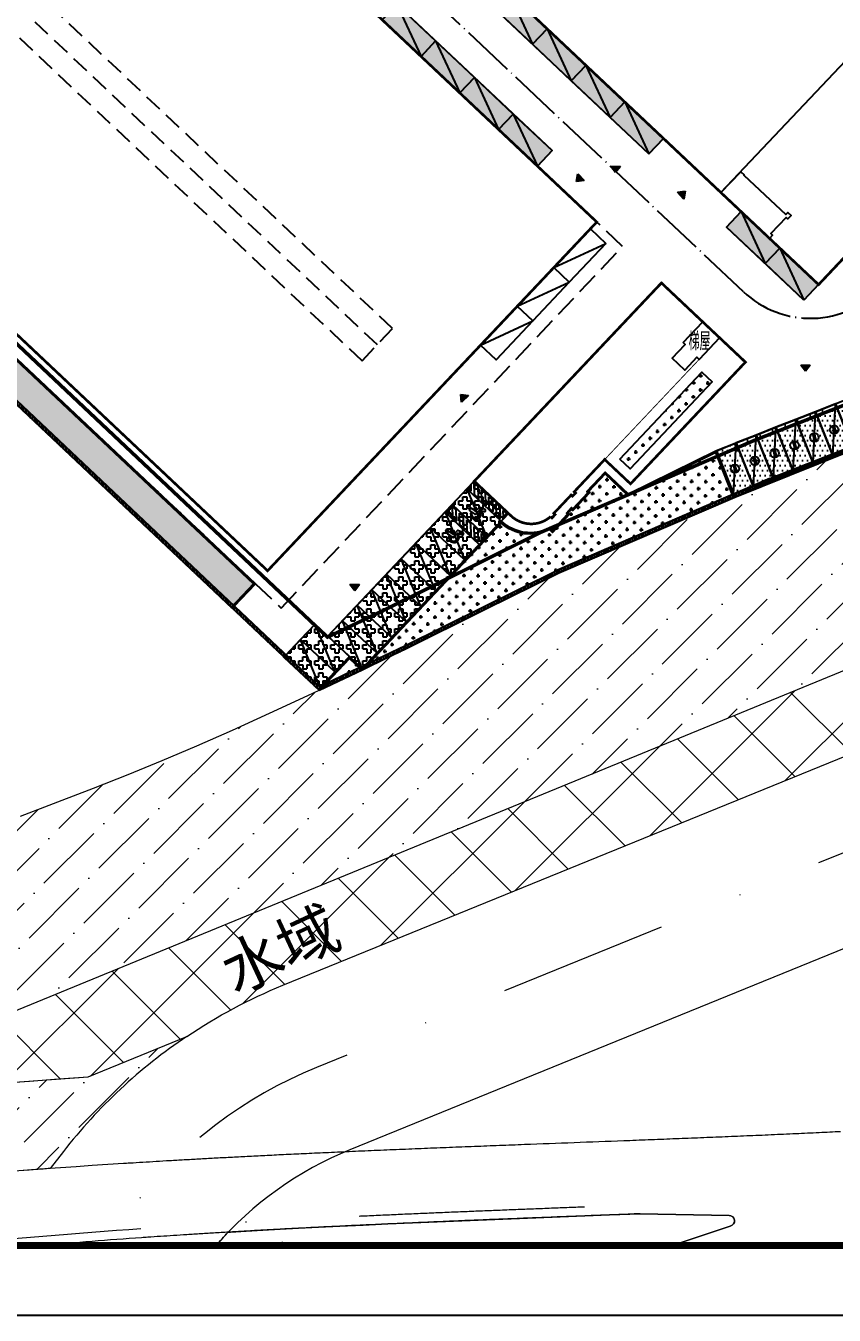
# Model space of a CAD drawing. Header units: millimetres. Extents: x 684742 to 685648, y 2544795 to 2545581.
# Drawn here: x 685313.9 to 685404.8, y 2545150.1 to 2545295.4 of the extents above; entities that cross this region are included whole.
import ezdxf

# ---------------------------------------------------------------- set-up
doc = ezdxf.new("R2010")
doc.units = ezdxf.units.MM
for name, pattern in [('$0$HIDDEN', [0.375, 0.25, -0.125]), ('DASH', [0.35, 0.25, -0.1]), ('DASHDOT', [25.399999999999995, 12.7, -6.349999999999997, 0, -6.349999999999997]), ('DASHED', [0.75, 0.5, -0.25]), ('DOTE', [2.4200000000000004, 2, -0.2, 0.02, -0.2])]:
    doc.linetypes.add(name, pattern=pattern)
for name, color, linetype in [('00用地界线', 1, 'Continuous'), ('1绿地填充', 116, 'Continuous'), ('A-DIM-SYMB', 3, 'Continuous'), ('cdz', 241, 'Continuous'), ('k-绿地填充', 118, 'Continuous'), ('PLAN_道路', 40, 'Continuous'), ('PLAN_附属建筑', 160, 'Continuous'), ('PUB_DIM', 3, 'Continuous'), ('PUB_TITLE', 4, 'Continuous'), ('T1-图例$0$A-Car-Stnd', 155, 'Continuous'), ('T1-图例$0$A-Stnd', 7, 'Continuous'), ('建筑', 4, 'Continuous'), ('建筑物', 4, 'Continuous'), ('车位', 8, 'Continuous'), ('道路中心线', 1, 'DOTE')]:
    doc.layers.add(name, color=color, linetype=linetype)
for name, color, linetype, lineweight in [('JT-道路中线', 7, 'DASHDOT', 5), ('JT-道路名称-BZ', 7, 'Continuous', 5), ('JT-道路红线', 7, 'Continuous', 5), ('YD-G1-TC', 90, 'Continuous', 5)]:
    doc.layers.add(name, color=color, linetype=linetype, lineweight=lineweight)
doc.layers.add('YD-E1-TC', color=141, linetype='Continuous', lineweight=5, true_color=0xb3ecff)
doc.styles.get("Standard").update_dxf_attribs({"font": ''})
doc.styles.add('天正', font='simplex8.shx', dxfattribs={"width": 0.8, "bigfont": 'hztxt.shx'})
doc.styles.get('Standard').set_extended_font_data('SimSun')
pattern_1 = [(90, (0, 0), (-1.799999999999999, 1e-16), [0.45, -1.349999999999999]), (0, (0, 0.45), (0, 1.799999999999999), [0.45, -1.349999999999999]), (90, (0.45, 0.45), (-1.799999999999999, 1e-16), [0.45, -1.349999999999999]), (0, (0.45, 0.9), (0, 1.799999999999999), [0.45, -1.349999999999999]), (270, (0.9, 0.9), (1.799999999999999, -3e-16), [0.45, -1.349999999999999]), (0, (0.9, 0.45), (0, 1.799999999999999), [0.45, -1.349999999999999]), (270, (1.349999999999999, 0.45), (1.799999999999999, -3e-16), [0.45, -1.349999999999999]), (0, (0.9, 0), (0, 1.799999999999999), [0.45, -1.349999999999999]), (270, (0.9, 0), (1.799999999999999, -3e-16), [0.45, -1.349999999999999]), (0, (0.45, -0.45), (0, 1.799999999999999), [0.45, -1.349999999999999]), (270, (0.45, 0), (1.799999999999999, -3e-16), [0.45, -1.349999999999999]), (0, (0, 0), (0, 1.799999999999999), [0.45, -1.349999999999999])]
pattern_2 = [(358.83492, (0, 0), (0.8097252841745103, 0.7774465185261997), [0.396875, -1.190625]), (88.83492, (0.1943616296315499, -0.2024313210436276), (-0.7774465185261997, 0.8097252841745103), [0.396875, -1.190625])]
pattern_3 = [(0, (0, 0), (0.199995, 0.199995), [0.359991, -0.239994, 0.159996, -0.039999]), (0, (0, 0.159996), (0.199995, 0.199995), [0.359991, -0.039999, 0.159996, -0.239994]), (90, (0, 0), (-0.199995, -0.199995), [0.159996, -0.039999, 0.359991, -0.239994]), (90, (0.159996, -0.039999), (0.199995, 0.199995), [-0.239994, 0.359991, -0.039999, 0.159996])]

# ---------------------------------------------------------------- blocks, each defined once
blk = doc.blocks.new('JHRTYJF')
at = {"layer": '车位'}
blk.add_lwpolyline([(696832.7696694155, 2573175.729671441), (696826.7862608384, 2573175.795029064), (696826.8124098642, 2573178.188392429), (696832.7958184413, 2573178.123034807)], close=True, dxfattribs=at)
blk.add_lwpolyline([(696826.8124098642, 2573178.188392429), (696832.7696694155, 2573175.729671441)], dxfattribs=at)
blk = doc.blocks.new('111111')
at = {"layer": 'A-DIM-SYMB'}
h = blk.add_hatch(color=256, dxfattribs=at)
h.dxf.hatch_style = 1
h.paths.add_polyline_path([(691370.3767364135, 2579484.485152308), (691370.9326405585, 2579485.216934941), (691369.8208322685, 2579485.216934941)])
for p, q in [((691369.8208322685, 2579485.216934941), (691370.9326405585, 2579485.216934941)), ((691370.3767364135, 2579484.485152308), (691369.8208322685, 2579485.216934941)), ((691370.9326405585, 2579485.216934941), (691370.3767364135, 2579484.485152308))]:
    blk.add_line(p, q, dxfattribs=at)
blk = doc.blocks.new('图框')
at = {"layer": 'PUB_TITLE', "color": 14}
blk.add_lwpolyline([(-2490.044297367334, -114030.9652820825), (123659.9557027221, -114030.9652820825), (123659.9683176279, -24930.96528208256), (-2490.044297367334, -24930.96528208256)], close=True, dxfattribs=at)
at = {"layer": 'PUB_TITLE', "color": 14, "const_width": 235.9666194733357}
blk.add_lwpolyline([(3409.121189415455, -111671.2990871668), (121298.9680815041, -111671.2990871668), (121298.9680815041, -27290.96528196335), (3409.121189415455, -27290.96528196335)], close=True, dxfattribs=at)
blk = doc.blocks.new('T1-图例$0$A$C6C161DE2')
at = {"layer": 'T1-图例$0$A-Car-Stnd'}
for points in [[(0, 5300), (0, 0), (2400, 0), (2400, 5300)], [(3600, 0), (2400, 0), (2400, 5300), (3600, 5300)], [(3450, 4033.3259978462), (3450, 3472.059990279318), (2549.999999999534, 2572.059990278911), (2549.999999999534, 3133.325997845736)], [(3450, 2910.793982712552), (3450, 2349.527975145698), (2549.999999999534, 1449.527975145262), (2549.999999999534, 2010.793982712115)]]:
    blk.add_lwpolyline(points, close=True, dxfattribs=at)
at = {"layer": 'T1-图例$0$A-Car-Stnd', "color": 1}
blk.add_lwpolyline([(2400, 5300), (0, 0)], dxfattribs=at)
at = {"layer": 'T1-图例$0$A-Car-Stnd'}
for points in [[(2549.999999999534, 4817.124020546209), (2549.999999999534, 5149.999999999941), (2882.87597945286, 5149.999999999941)], [(3444.141987019685, 5149.999999999941), (3450, 5149.999999999941), (3450, 4594.592005412996), (2549.999999999534, 3694.592005412531), (2549.999999999534, 4255.858012979384), (3444.141987019685, 5149.999999999941)], [(2882.87597945286, 5149.999999999941), (2549.999999999534, 4817.124020546209), (2549.999999999534, 5149.999999999941), (2882.87597945286, 5149.999999999941)], [(3450, 5107.143817966338), (3450, 4635.715726949245)], [(2549.999999999534, 2792.859544914652), (2549.999999999534, 3133.325997845736)], [(3450, 4033.3259978462), (3450, 3692.859544915118)], [(3449.999999999535, 1226.995960012049), (2549.999999999534, 326.9959600116126), (2549.999999999534, 888.2619675783789), (3450, 1788.261967579368), (3450, 1226.995960012049)], [(3450, 665.7299524452537), (3450, 150), (2934.270047554747, 150), (3449.999999999535, 665.7299524452537)]]:
    blk.add_lwpolyline(points, dxfattribs=at)
at = {"layer": 'T1-图例$0$A-Car-Stnd', "color": 1}
for points in [[(571.5432948307133, 2693.288586937124), (609.3295583669096, 2826.905840871157), (679.0888028480113, 2931.475860410836), (751.754692115821, 3001.189210817189), (853.4869315053802, 3056.378942002979), (827.2509818894322, 3172.935119858216), (684.825848138891, 3111.935941792996), (562.7471650606021, 2987.032860201085), (487.1746449698694, 2873.748668320012), (443.5751128054689, 2690.751130078658), (443.5751128054689, 2533.89609672266), (496.0374893571716, 2375.979342128791), (568.7033716430886, 2259.790428831475), (699.501968137687, 2134.887347239477), (868.0868211851921, 2053.55510712153), (1123.870731579605, 2041.936213363632), (1356.401560483267, 2129.077900360106), (1456.31833983399, 2242.629191898741), (1531.890859924955, 2329.770874848095), (1581.303660717327, 2443.055066729634), (1598.743473582901, 2553.434533148102), (1610.370017820736, 2620.243158091558), (1479.571421327768, 2617.338436675491), (1470.851514894981, 2518.57785996818), (1441.785164773231, 2440.150341266534), (1389.465726176044, 2350.103936901083), (1319.70647471305, 2271.676418199437), (1200.534429438179, 2204.867793255981), (1072.642470750026, 2170.011120076029), (932.1042660155798, 2181.670074128284), (795.4924078765325, 2239.764530777), (714.106612175703, 2292.049540546956), (641.4407298897859, 2379.191227543604), (588.9831076962873, 2472.529654100305), (568.6366640059277, 2580.004399102851)], [(970.9626689394935, 2667.593479339936), (1029.095376164652, 2644.355695870705), (1636.582167716464, 2644.355695870705), (1911.753442572895, 2124.410307448794), (1952.808464105707, 2085.854287225491), (2010.941171330866, 2080.044844393881), (2083.607053616783, 2114.901517573249), (2112.673410721822, 2164.281805927167), (2109.766772915376, 2225.280983991688), (1888.862488252576, 2812.034997357492), (1853.982862520963, 2861.415285711439), (1819.103236789582, 2881.748347764398), (1241.641888550017, 2878.843622301007), (1218.107664559967, 3059.95809602199), (1534.930919985985, 3065.767542900489), (1569.810545717366, 3109.338384376141), (1555.277370656608, 3155.813951313263), (1543.650826418772, 3176.147009319597), (1531.952827165834, 3197.454986536876), (1186.063214636408, 3197.454986536876), (1136.650413844269, 3429.832813131157), (1101.770795094548, 3482.117822900851), (1040.731450064573, 3519.879221543641), (979.6921050343663, 3522.783942959737), (892.4930476860609, 3496.641438075079), (845.9868777168448, 3450.165871137521), (834.3603404609021, 3415.309197957366), (834.3603404609021, 3354.310019892873), (944.8029496408999, 2711.164320814394)]]:
    blk.add_lwpolyline(points, close=True, dxfattribs=at)
blk.add_circle((1037.824812259525, 3708.686202616897), 157.5268662795971, dxfattribs=at)
blk = doc.blocks.new('43TGTRHFD')
at = {"layer": '车位'}
blk.add_lwpolyline([(685418.3541003148, 2545245.024849435), (685420.7541003148, 2545245.024849435), (685420.7541003148, 2545239.724849435), (685418.3541003148, 2545239.724849435)], close=True, dxfattribs=at)
blk.add_lwpolyline([(685418.3541003148, 2545239.724849435), (685420.7541003148, 2545245.024849435)], dxfattribs=at)
blk = doc.blocks.new('A$C5D0344E3')
at = {"layer": 'cdz'}
blk.add_lwpolyline([(0.103971028351225, 0.7179534337483346), (-0.1888859177706763, -0.1450643292628229), (0.1605247310362756, 0.0883605056442321), (-0.015260697924532, -0.6983710401691497), (0.3036098328884691, 0.2931523937731981), (-0.0152079709805548, 0.1212931093759835)], close=True, dxfattribs=at)
blk.add_circle((0, 0), 0.800139897205207, dxfattribs=at)

msp = doc.modelspace()

# ---------------------------------------------------------------- hatches: boundary and pattern name
h = msp.add_hatch()
h.set_pattern_fill('普通砖', color=256, scale=0.1, angle=45, style=0)
h.set_pattern_definition([(90, (-0.1269067913995533, 0.1268113925357852), (-0.2500001000000001, 0), [])])
h.paths.add_polyline_path([(685373.6949587961, 2545234.072936358), (685397.5995945629, 2545244.372779421), (685465.7972362621, 2545271.185301725), (685442.4454328202, 2545293.209519455), (685442.608395862, 2545293.54942408), (685466.4557831414, 2545271.057797211), (685397.7422358751, 2545244.041712712), (685373.8397831413, 2545233.743797211), (685356.6647831413, 2545225.205797211), (685354.3927831413, 2545224.112797211), (685349.9747831413, 2545222.001797211), (685346.8580269015, 2545220.5278777), (685266.8127831413, 2545296.148797211), (685263.2447831412, 2545299.328797211), (685345.1397831412, 2545385.476797211), (685352.5035416083, 2545378.711855925), (685352.2569191857, 2545378.449568854), (685345.1483208832, 2545384.962937867), (685263.7630794973, 2545299.350281929), (685267.0548498086, 2545296.416473187), (685346.988193391, 2545220.844731465), (685349.816776948, 2545222.334063461), (685354.2371338718, 2545224.436892234), (685356.505787734, 2545225.528249239), (685373.6949587961, 2545234.072936358), (685397.5995945629, 2545244.372779421)])
h = msp.add_hatch()
h.set_pattern_fill('人字形人行道砖', color=256, scale=0.15, style=0)
h.set_pattern_definition(pattern_3)
edge = h.paths.add_edge_path()
edge.add_line((685352.2714794443, 2545378.68355731), (685351.9573977457, 2545378.351100307))
edge.add_arc((685350.616729233, 2545379.625897521), 1.849999999797354, 226.6757107758569, 316.44270660809366, ccw=False)
edge.add_line((685349.3473946278, 2545378.280055904), (685347.0505893658, 2545380.446294756))
edge.add_line((685347.0505893658, 2545380.446294756), (685313.96987663, 2545345.647796807))
edge.add_line((685313.96987663, 2545345.647796807), (685312.6498570374, 2545346.902651804))
edge.add_line((685312.6498570374, 2545346.902651804), (685268.1929548933, 2545299.765719679))
edge.add_line((685268.1929548933, 2545299.765719679), (685339.4861859946, 2545232.525292447))
edge.add_line((685339.4861859946, 2545232.525292447), (685336.9759833209, 2545229.863791522))
edge.add_line((685336.9759833209, 2545229.863791522), (685337.0851056142, 2545229.7608725))
edge.add_line((685337.0851056142, 2545229.7608725), (685339.69822731, 2545232.531495719))
edge.add_line((685339.69822731, 2545232.531495719), (685268.4049956716, 2545299.771923457))
edge.add_line((685268.4049956716, 2545299.771923457), (685312.6556541102, 2545346.690178726))
edge.add_line((685312.6556541102, 2545346.690178726), (685313.975243373, 2545345.435732816))
edge.add_line((685313.975243373, 2545345.435732816), (685347.0563629343, 2545380.234658715))
edge.add_line((685347.0563629343, 2545380.234658715), (685349.2444756055, 2545378.17093361))
edge.add_arc((685350.616729233, 2545379.625897521), 1.999999999873765, 226.675710782262, 316.4497892934749)
edge.add_line((685352.0662709496, 2545378.247917546), (685352.3805159399, 2545378.580547395))
edge.add_line((685352.3805159399, 2545378.580547395), (685352.2714794443, 2545378.68355731))
h = msp.add_hatch()
h.set_pattern_fill('人字形人行道砖', color=256, scale=0.15, style=0)
h.set_pattern_definition(pattern_3)
edge = h.paths.add_edge_path()
edge.add_line((685351.7206660878, 2545222.979482014), (685367.364357438, 2545239.566070597))
edge.add_arc((685370.6335017836, 2545243.04125787), 4.771187622724923, 226.7498723477139, 297.4049441602599)
edge.add_line((685372.8295668192, 2545238.80551358), (685373.1206549671, 2545238.527782333))
edge.add_line((685373.1206549671, 2545238.527782333), (685374.8399418591, 2545240.350696357))
edge.add_line((685374.8399418591, 2545240.350696357), (685374.694445468, 2545240.48792172))
edge.add_line((685374.694445468, 2545240.48792172), (685375.2776532584, 2545241.106281383))
edge.add_line((685375.2776532584, 2545241.106281383), (685375.4231496505, 2545240.96905602))
edge.add_line((685375.4231496505, 2545240.96905602), (685377.1384666841, 2545242.787760906))
edge.add_line((685377.1384666841, 2545242.787760906), (685376.9929702927, 2545242.924986269))
edge.add_line((685376.9929702927, 2545242.924986269), (685379.0513507338, 2545245.107432136))
edge.add_line((685379.0513507338, 2545245.107432136), (685381.692490598, 2545242.61643306))
edge.add_line((685381.692490598, 2545242.61643306), (685391.5886008829, 2545247.510403791))
edge.add_line((685391.5886008829, 2545247.510403791), (685393.5277416062, 2545242.577885847))
edge.add_line((685393.5277416062, 2545242.577885847), (685393.5801058703, 2545242.444688857))
edge.add_line((685393.5801058703, 2545242.444688857), (685393.4422752572, 2545242.385307902))
edge.add_line((685393.4422752572, 2545242.385307902), (685393.3881420417, 2545242.523004505))
edge.add_line((685393.3881420417, 2545242.523004505), (685391.5087392547, 2545247.303569352))
edge.add_line((685391.5087392547, 2545247.303569352), (685381.6654676279, 2545242.435729174))
edge.add_line((685381.6654676279, 2545242.435729174), (685379.057554005, 2545244.89539082))
edge.add_line((685379.057554005, 2545244.89539082), (685377.2050116081, 2545242.931189541))
edge.add_line((685377.2050116081, 2545242.931189541), (685377.3505079997, 2545242.793964177))
edge.add_line((685377.3505079997, 2545242.793964177), (685375.429352922, 2545240.757014704))
edge.add_line((685375.429352922, 2545240.757014704), (685375.2838565302, 2545240.894240067))
edge.add_line((685375.2838565302, 2545240.894240067), (685374.9064867836, 2545240.494124992))
edge.add_line((685374.9064867836, 2545240.494124992), (685375.0519831746, 2545240.356899629))
edge.add_line((685375.0519831746, 2545240.356899629), (685373.1262627597, 2545238.315109648))
edge.add_line((685373.1262627597, 2545238.315109648), (685372.8026182976, 2545238.623903326))
edge.add_arc((685370.6335017836, 2545243.04125787), 4.92118762258248, 228.4943181873479, 296.1530807460136, ccw=False)
edge.add_line((685367.3722587172, 2545239.355829635), (685351.8297883811, 2545222.876562992))
edge.add_line((685351.8297883811, 2545222.876562992), (685351.7206660878, 2545222.979482014))
h = msp.add_hatch()
h.set_pattern_fill('人字形人行道砖', color=256, scale=0.15, style=0)
h.set_pattern_definition(pattern_3)
h.paths.add_polyline_path([(685346.9880811056, 2545220.844934431), (685350.2844244126, 2545224.334077707), (685351.7206660872, 2545222.979482014), (685351.6177470658, 2545222.870359721), (685350.29053598, 2545224.122122883), (685347.0971168331, 2545220.741923702)])
at = {"layer": '1绿地填充', "linetype": 'Continuous'}
h = msp.add_hatch(dxfattribs=at)
h.set_pattern_fill('CROSS', color=256, scale=0.5, angle=-1.165079999999999)
h.set_pattern_definition(pattern_2)
edge = h.paths.add_edge_path()
edge.add_line((685339.69822731, 2545232.531495719), (685268.4049956714, 2545299.771923457))
edge.add_line((685268.4049956714, 2545299.771923457), (685312.6556541102, 2545346.690178726))
edge.add_line((685312.6556541102, 2545346.690178726), (685313.975243373, 2545345.435732816))
edge.add_line((685313.975243373, 2545345.435732816), (685347.0563629343, 2545380.234658715))
edge.add_line((685347.0563629343, 2545380.234658715), (685349.2444756055, 2545378.17093361))
edge.add_arc((685350.616729233, 2545379.625897521), 1.999999999873765, 226.675710782262, 316.4497892934749)
edge.add_line((685352.0662709496, 2545378.247917546), (685352.4058032599, 2545378.607314146))
edge.add_line((685352.4058032599, 2545378.607314146), (685346.2281562875, 2545384.443515019))
edge.add_line((685346.2281562875, 2545384.443515019), (685345.141, 2545385.477))
edge.add_line((685345.141, 2545385.477), (685263.2459999999, 2545299.329))
edge.add_line((685263.2459999999, 2545299.329), (685266.814, 2545296.149))
edge.add_line((685266.814, 2545296.149), (685337.0851056142, 2545229.7608725))
edge.add_line((685337.0851056142, 2545229.7608725), (685337.3021618448, 2545229.99101143))
edge.add_line((685337.3021618448, 2545229.99101143), (685339.69822731, 2545232.531495719))
h = msp.add_hatch(dxfattribs=at)
h.set_pattern_fill('十字花纹', color=256, scale=0.3)
h.set_pattern_definition(pattern_1)
h.paths.add_polyline_path([(685401.440234375, 2545264.4734034), (685392.7105206448, 2545272.706859392), (685394.3571742431, 2545274.452863953), (685403.0869355527, 2545266.219352036)])
h.paths.add_polyline_path([(685383.9806976512, 2545280.940407392), (685385.6273988291, 2545282.686356028), (685324.5188824023, 2545340.321049758), (685322.8722308234, 2545338.575043293)])
h.paths.add_polyline_path([(685371.43441009, 2545279.577272968), (685373.0811156284, 2545281.323217496), (685320.7023724027, 2545330.724399144), (685319.0556657098, 2545328.978444659)])
h = msp.add_hatch(dxfattribs=at)
h.set_pattern_fill('CROSS', color=256, scale=0.5, angle=-1.165079999999999)
h.set_pattern_definition(pattern_2)
h.paths.add_polyline_path([(685380.7063261152, 2545246.570667075), (685389.9346341188, 2545256.355195852), (685391.0986052472, 2545255.257392951), (685381.8702972436, 2545245.472864174)])
h = msp.add_hatch(dxfattribs=at)
h.set_pattern_fill('松散材料', color=256, scale=0.3)
h.set_pattern_definition([(0, (-0.7445310130715371, -0.2927004839293659), (0.28125, 0.5625), [0, -0.5625])])
h.paths.add_polyline_path([(685407.223752102, 2545253.657114001), (685391.5886008829, 2545247.510403792), (685393.6367271406, 2545242.300663514), (685409.2283503712, 2545248.558322968)])
h = msp.add_hatch(dxfattribs=at)
h.set_pattern_fill('CROSS', color=256, scale=0.5, angle=-1.165079999999999)
h.set_pattern_definition(pattern_2)
edge = h.paths.add_edge_path()
edge.add_arc((685370.6335017836, 2545243.041257872), 4.771187624261258, 226.7498723689081, 297.4049441474822)
edge.add_line((685372.829566819, 2545238.80551358), (685373.1206549671, 2545238.527782333))
edge.add_line((685373.1206549671, 2545238.527782333), (685374.8399418591, 2545240.350696357))
edge.add_line((685374.8399418591, 2545240.350696357), (685374.694445468, 2545240.48792172))
edge.add_line((685374.694445468, 2545240.48792172), (685375.2776532599, 2545241.106281382))
edge.add_line((685375.2776532599, 2545241.106281382), (685375.4231496505, 2545240.96905602))
edge.add_line((685375.4231496505, 2545240.96905602), (685377.1384666845, 2545242.787760907))
edge.add_line((685377.1384666845, 2545242.787760907), (685376.9929702926, 2545242.924986269))
edge.add_line((685376.9929702926, 2545242.924986269), (685379.0513507336, 2545245.107432136))
edge.add_line((685379.0513507336, 2545245.107432136), (685381.6924905981, 2545242.61643306))
edge.add_line((685381.6924905981, 2545242.61643306), (685391.5886008802, 2545247.510403794))
edge.add_line((685391.5886008802, 2545247.510403794), (685393.6460050213, 2545242.277063729))
edge.add_line((685393.6460050213, 2545242.277063729), (685373.8420283367, 2545233.743030126))
edge.add_line((685373.8420283367, 2545233.743030126), (685356.666, 2545225.206))
edge.add_line((685356.666, 2545225.206), (685351.7766240297, 2545222.862370604))
edge.add_line((685351.7766240297, 2545222.862370604), (685351.7206660878, 2545222.979482014))
edge.add_line((685351.7206660878, 2545222.979482014), (685367.3643574385, 2545239.566070597))
h = msp.add_hatch(dxfattribs=at)
h.set_pattern_fill('十字花纹', color=256, scale=0.3)
h.set_pattern_definition(pattern_1)
h.paths.add_polyline_path([(685368.1877096144, 2545240.439048944), (685351.7206660878, 2545222.979482014), (685350.2844244126, 2545224.334077707), (685346.9880811056, 2545220.844934431), (685343.1354854058, 2545224.484646833), (685346.4318287127, 2545227.97379011), (685347.8669301729, 2545226.617988205), (685364.3320552506, 2545244.075521056)])
h = msp.add_hatch(dxfattribs=at)
h.set_pattern_fill('CROSS', color=256, scale=0.5, angle=-1.165079999999999)
h.set_pattern_definition(pattern_2)
h.paths.add_polyline_path([(685343.1354854049, 2545224.484646833), (685342.9159263895, 2545224.252246021), (685346.8580000001, 2545220.528), (685351.7771254776, 2545222.861694115), (685351.720666088, 2545222.979482013), (685350.2844244126, 2545224.334077707), (685346.9880811056, 2545220.844934431)])
at = {"layer": 'YD-E1-TC'}
h = msp.add_hatch(dxfattribs=at)
h.set_pattern_fill('ANSI37', color=256, scale=2)
h.set_pattern_definition([(45, (0, 0), (-4.490128060534576, 4.490128060534576), []), (135, (0, 0), (-4.490128060534576, -4.490128060534575), [])])
edge = h.paths.add_edge_path()
edge.add_line((685477.2303777197, 2545242.095246899), (685479.3843615921, 2545253.608823997))
edge.add_line((685479.3843615921, 2545253.608823997), (685444.4353166582, 2545238.558977687))
edge.add_line((685444.4353166582, 2545238.558977687), (685287.9397671057, 2545174.24109006))
edge.add_ellipse((685388.3344133958, 2544161.954569986), major_axis=(-1017.252713797064, 0), ratio=1, start_angle=273.80195916065935, end_angle=275.6638516892671, ccw=False)
edge.add_line((685320.8824011327, 2545176.968515589), (685331.969864867, 2545181.525336844))
edge.add_ellipse((685365.4393295083, 2545131.72779734), major_axis=(-60.00000003344412, 0), ratio=1, start_angle=292.178989717392, end_angle=303.9054743543675, ccw=False)
edge.add_line((685342.7892547377, 2545187.288341946), (685477.2303777197, 2545242.095246899))
at = {"layer": 'YD-G1-TC'}
h = msp.add_hatch(dxfattribs=at)
h.set_pattern_fill('ANSI36', color=251, scale=2)
h.set_pattern_definition([(45, (0, 0), (1.683798022700467, 6.173926083235043), [7.9375, -1.587499999999999, 0, -1.587499999999999])])
h.paths.add_polyline_path([(685247.2536426418, 2545183.537088749), (685247.253642642, 2545159.309405814), (685247.4913470681, 2545159.341976086), (685248.082721814, 2545159.42279972), (685248.6628151902, 2545159.501874813), (685249.2429372495, 2545159.580739198), (685249.8230879159, 2545159.659392864), (685250.4032671127, 2545159.737835802), (685250.8989516969, 2545159.804679229), (685251.3946584247, 2545159.871358243), (685251.8903872411, 2545159.937872837), (685252.3861380921, 2545160.004223002), (685252.9131992582, 2545160.074577149), (685253.4402866947, 2545160.144734207), (685253.9674003285, 2545160.214694165), (685254.4945400856, 2545160.284457013), (685254.9654413431, 2545160.346603222), (685256.1082183737, 2545160.497009518), (685257.8362518139, 2545160.722054625), (685259.3303880843, 2545160.914609621), (685260.5843776981, 2545161.074849033), (685261.7929039682, 2545161.228014497), (685262.9970437023, 2545161.379343628), (685264.236299969, 2545161.533721396), (685265.1514743032, 2545161.646623329), (685265.6795357176, 2545161.711501444), (685266.8232090919, 2545161.851435962), (685268.1554975972, 2545162.012202276), (685271.550931522, 2545162.414287653), (685274.8862605965, 2545162.797986753), (685278.2228501057, 2545163.17056658), (685281.5606628652, 2545163.532022982), (685284.8996621048, 2545163.882351973), (685288.2398101212, 2545164.221549608), (685291.5810704008, 2545164.549612161), (685294.923405513, 2545164.866535986), (685298.2667784797, 2545165.172317534), (685301.6111522252, 2545165.466953456), (685304.9564892136, 2545165.750440392), (685308.3027528175, 2545166.022775307), (685311.6499052257, 2545166.283955097), (685314.9963735257, 2545166.533862137), (685315.0212456431, 2545166.535677626), (685315.0461178055, 2545166.537492499), (685315.0709900126, 2545166.539306756), (685315.0958622647, 2545166.541120398), (685315.1207345618, 2545166.542933423), (685315.1456069037, 2545166.544745833), (685315.1704792907, 2545166.546557627), (685315.1953517222, 2545166.548368805), (685315.2202241987, 2545166.550179367), (685315.24509672, 2545166.551989314), (685315.269969286, 2545166.553798645), (685315.2948418969, 2545166.55560736), (685315.3197145527, 2545166.557415459), (685315.344587253, 2545166.559222942), (685315.3694599981, 2545166.561029809), (685315.3943327881, 2545166.562836061), (685315.4192056226, 2545166.564641696), (685315.4440785019, 2545166.566446717), (685315.4689514257, 2545166.568251121), (685315.4938243945, 2545166.570054909), (685315.5186974078, 2545166.571858082), (685315.5435704658, 2545166.573660639), (685315.5684435683, 2545166.575462579), (685315.5933167156, 2545166.577263904), (685315.6181899073, 2545166.579064614), (685315.6430631436, 2545166.580864707), (685315.6679364245, 2545166.582664185), (685315.6928097501, 2545166.584463046), (685315.7176831199, 2545166.586261293), (685315.7425565344, 2545166.588058922), (685315.7674299933, 2545166.589855937), (685315.7923034969, 2545166.591652336), (685315.8171770449, 2545166.593448118), (685315.8420506371, 2545166.595243284), (685315.8669242741, 2545166.597037836), (685315.8917979553, 2545166.59883177), (685315.9166716809, 2545166.60062509), (685315.941545451, 2545166.602417793), (685315.9664192654, 2545166.604209881), (685315.9912931243, 2545166.606001353), (685316.0161670273, 2545166.607792208), (685316.0410409748, 2545166.609582448), (685316.0659149665, 2545166.611372073), (685316.0907890026, 2545166.613161081), (685316.1156630832, 2545166.614949473), (685316.1405372076, 2545166.61673725), (685316.1654113765, 2545166.61852441), (685316.1902855895, 2545166.620310955), (685316.215159847, 2545166.622096885), (685316.2400341486, 2545166.623882198), (685316.2649084943, 2545166.625666895), (685316.2897828844, 2545166.627450977), (685316.3146573185, 2545166.629234442), (685316.3395317968, 2545166.631017292), (685316.3644063191, 2545166.632799526), (685316.3892808855, 2545166.634581144), (685316.4141554962, 2545166.636362146), (685316.4390301509, 2545166.638142532), (685316.4639048498, 2545166.639922303), (685316.4887795926, 2545166.641701457), (685316.5136543793, 2545166.643479996), (685316.5385292101, 2545166.645257919), (685316.5634040853, 2545166.647035226), (685316.5882790041, 2545166.648811917), (685318.0799278113, 2545168.566460109), (685318.2635213366, 2545168.801280142), (685318.4482791481, 2545169.035185211), (685318.6341966861, 2545169.268169544), (685318.8212693621, 2545169.500227391), (685319.0094925592, 2545169.731353024), (685319.1988616321, 2545169.961540739), (685319.3893719076, 2545170.190784857), (685319.5810186836, 2545170.419079718), (685319.7737972301, 2545170.646419688), (685319.9677027898, 2545170.872799158), (685320.1627305769, 2545171.098212539), (685320.3588757785, 2545171.322654269), (685320.5561335532, 2545171.546118809), (685320.7544990333, 2545171.768600643), (685320.953967323, 2545171.990094281), (685321.1545334994, 2545172.210594257), (685321.3561926126, 2545172.430095127), (685321.5589396858, 2545172.648591477), (685321.7627697152, 2545172.866077912), (685321.9676776702, 2545173.082549065), (685322.1736584939, 2545173.297999594), (685322.380707103, 2545173.512424182), (685322.5888183868, 2545173.725817536), (685322.7979872101, 2545173.938174391), (685323.00820841, 2545174.149489505), (685323.2194767985, 2545174.359757663), (685323.4317871617, 2545174.568973675), (685323.64513426, 2545174.77713238), (685323.8595128272, 2545174.984228637), (685324.0749175736, 2545175.190257338), (685324.2913431822, 2545175.395213397), (685324.5087843122, 2545175.599091756), (685324.7272355969, 2545175.801887384), (685324.9466916452, 2545176.003595274), (685325.167147041, 2545176.20421045), (685325.3885963431, 2545176.40372796), (685325.6110340867, 2545176.60214288), (685325.8344547818, 2545176.799450314), (685326.0588529147, 2545176.995645391), (685326.2842229471, 2545177.190723269), (685326.510559317, 2545177.384679135), (685326.7378564384, 2545177.577508201), (685326.9661087018, 2545177.76920571), (685327.1953104737, 2545177.959766928), (685327.4254560979, 2545178.149187154), (685327.6565398942, 2545178.337461712), (685327.8885561596, 2545178.524585956), (685328.1214991681, 2545178.710555269), (685328.3553631702, 2545178.895365059), (685328.5901423951, 2545179.079010767), (685328.8258310477, 2545179.261487859), (685329.0624233115, 2545179.442791833), (685329.2999133477, 2545179.622918214), (685329.538295295, 2545179.801862555), (685329.7775632701, 2545179.979620443), (685330.017711368, 2545180.156187488), (685330.2587336618, 2545180.331559333), (685330.5006242034, 2545180.505731651), (685330.7433770224, 2545180.678700142), (685330.9869861288, 2545180.850460538), (685331.2314455094, 2545181.0210086), (685331.4767491315, 2545181.190340119), (685331.7228909407, 2545181.358450916), (685331.9698648626, 2545181.525336841), (685320.8824011337, 2545176.968515589), (685317.5843581805, 2545176.743963612), (685314.2870620287, 2545176.508695443), (685310.9905479882, 2545176.2627136), (685307.6948506958, 2545176.006020678), (685304.4000050758, 2545175.738619383), (685301.1060456684, 2545175.460512543), (685297.813007576, 2545175.171703079), (685294.5209249218, 2545174.872194027), (685291.2298333265, 2545174.561988602), (685287.9397671036, 2545174.241090059), (685444.435316664, 2545238.558977678), (685479.3843615919, 2545253.608823995), (685480.2168643033, 2545258.058757106), (685466.4569730985, 2545271.058122301), (685397.7456010191, 2545244.042841058), (685373.840796054, 2545233.743811558), (685356.6657443001, 2545225.205150787), (685354.3940245002, 2545224.112471121), (685349.9760309826, 2545222.000840272), (685345.587513224, 2545219.927156058), (685341.2818550378, 2545217.927454463), (685337.112390902, 2545216.037719527), (685333.1099565775, 2545214.281138324), (685329.2193609729, 2545212.631644308), (685325.3646735959, 2545211.051243971), (685321.4702607756, 2545209.502105604), (685317.4606751545, 2545207.946489139), (685313.2607256516, 2545206.3467525), (685308.7954728012, 2545204.665334606), (685277.0181951314, 2545192.757298958), (685272.0702477501, 2545190.90484809), (685267.6288376092, 2545189.243969846), (685263.8472650095, 2545187.832615591), (685260.8825568428, 2545186.732653712)])

# ---------------------------------------------------------------- linework, layer by layer
at = {"color": 1, "linetype": 'DOTE', "ltscale": 3, "const_width": 0.15}
msp.add_lwpolyline([(685466.457, 2545271.058), (685345.141, 2545385.477), (685263.2459999999, 2545299.329), (685266.814, 2545296.149), (685346.8580000001, 2545220.528), (685349.976, 2545222.002), (685354.3940000001, 2545224.113), (685356.666, 2545225.206), (685373.841, 2545233.744), (685397.746, 2545244.044)], close=True, dxfattribs=at)
for points in [[(685352.2599665147, 2545378.446768819), (685345.1574687749, 2545384.972893681), (685263.7630794973, 2545299.350281929), (685267.0574541003, 2545296.414152098), (685346.9260268352, 2545220.95888576), (685354.2386677756, 2545224.437630156), (685356.5078605325, 2545225.529279664), (685373.689561177, 2545234.070610675), (685397.6089041111, 2545244.376790646), (685465.7972362621, 2545271.185301725), (685442.3626346017, 2545293.287610468)], [(685267.0548498086, 2545296.416473187), (685346.988193391, 2545220.844731465), (685349.816776948, 2545222.334063461), (685354.2371338718, 2545224.436892234), (685356.505787734, 2545225.528249239), (685373.6949587961, 2545234.072936358), (685397.5995945629, 2545244.372779421), (685373.6949587961, 2545234.072936358), (685397.5995945629, 2545244.372779421), (685465.7972362621, 2545271.185301725), (685442.4454328202, 2545293.209519455), (685442.608395862, 2545293.54942408), (685466.4557831414, 2545271.057797211), (685397.7422358751, 2545244.041712712), (685373.8397831413, 2545233.743797211), (685356.6647831413, 2545225.205797211), (685354.3927831413, 2545224.112797211), (685349.9747831413, 2545222.001797211), (685346.8580269015, 2545220.5278777), (685266.8127831413, 2545296.148797211)]]:
    msp.add_lwpolyline(points)
for points in [[(685352.2714794443, 2545378.68355731), (685351.9573977457, 2545378.351100307, -0.4130229574363347), (685349.3473946278, 2545378.280055904), (685347.0505893658, 2545380.446294756), (685313.96987663, 2545345.647796807), (685312.6498570374, 2545346.902651804), (685268.1929548933, 2545299.765719679), (685339.4861859946, 2545232.525292447), (685336.9759833209, 2545229.863791522), (685337.0851056142, 2545229.7608725), (685339.69822731, 2545232.531495719), (685268.4049956716, 2545299.771923457), (685312.6556541102, 2545346.690178726), (685313.975243373, 2545345.435732816), (685347.0563629343, 2545380.234658715), (685349.2444756055, 2545378.17093361, 0.4130591337870552), (685352.0662709496, 2545378.247917546), (685352.3805159399, 2545378.580547395)], [(685351.7206660878, 2545222.979482014), (685367.364357438, 2545239.566070597, 0.3184440741330008), (685372.8295668192, 2545238.80551358), (685373.1206549671, 2545238.527782333), (685374.8399418591, 2545240.350696357), (685374.694445468, 2545240.48792172), (685375.2776532584, 2545241.106281383), (685375.4231496505, 2545240.96905602), (685377.1384666841, 2545242.787760906), (685376.9929702927, 2545242.924986269), (685379.0513507338, 2545245.107432136), (685381.692490598, 2545242.61643306), (685391.5886008829, 2545247.510403791), (685393.5277416062, 2545242.577885847), (685393.5801058703, 2545242.444688857), (685393.4422752572, 2545242.385307902), (685393.3881420417, 2545242.523004505), (685391.5087392547, 2545247.303569352), (685381.6654676279, 2545242.435729174), (685379.057554005, 2545244.89539082), (685377.2050116081, 2545242.931189541), (685377.3505079997, 2545242.793964177), (685375.429352922, 2545240.757014704), (685375.2838565302, 2545240.894240067), (685374.9064867836, 2545240.494124992), (685375.0519831746, 2545240.356899629), (685373.1262627597, 2545238.315109648), (685372.8026182976, 2545238.623903326, -0.3041033197485549), (685367.3722587172, 2545239.355829635), (685351.8297883811, 2545222.876562992)]]:
    msp.add_lwpolyline(points, format="xyb", close=True)
at = {"color": 2, "linetype": '$0$HIDDEN', "ltscale": 8}
msp.add_lwpolyline([(685299.1115147439, 2545314.111019882), (685295.680880676, 2545310.473610105), (685351.6969912509, 2545257.641845455), (685355.1276253188, 2545261.279255232)], close=True, dxfattribs=at)
msp.add_lwpolyline([(685297.39619771, 2545312.292314994), (685353.4123082848, 2545259.460550344)], dxfattribs=at)
for points in [[(685370.8860283575, 2545293.290684468), (685366.5211366244, 2545297.407445349), (685368.1678453367, 2545299.153397929), (685372.5327370698, 2545295.036637048)], [(685358.3397261759, 2545291.927563838), (685353.9748344428, 2545296.044324719), (685355.621543155, 2545297.7902773), (685359.9864348883, 2545293.673516419)], [(685375.2509054682, 2545289.173937376), (685370.8860137351, 2545293.290698258), (685372.5327224474, 2545295.036650839), (685376.8976141805, 2545290.919889958)], [(685362.7046222675, 2545287.810798845), (685358.3397305346, 2545291.927559727), (685359.9864392468, 2545293.673512308), (685364.3513309798, 2545289.556751427)], [(685379.6158015596, 2545285.057172384), (685375.2509098267, 2545289.173933266), (685376.8976185389, 2545290.919885847), (685381.2625102719, 2545286.803124966)], [(685367.0695183591, 2545283.694033853), (685362.7046266261, 2545287.810794734), (685364.3513353384, 2545289.556747315), (685368.7162270715, 2545285.439986434)], [(685383.9806976512, 2545280.940407392), (685379.6158059181, 2545285.057168273), (685381.2625146304, 2545286.803120854), (685385.6274063635, 2545282.686359973)], [(685371.4344144508, 2545279.577268861), (685367.0695227177, 2545283.694029742), (685368.7162314301, 2545285.439982323), (685373.0811231631, 2545281.323221442)], [(685397.0753572638, 2545268.590150492), (685392.7104655307, 2545272.706911373), (685394.3571742431, 2545274.452863953), (685398.7220659762, 2545270.336103072)], [(685379.1460893145, 2545270.859115727), (685375.0293284324, 2545266.494223994), (685373.2833758518, 2545268.140932706), (685377.4001367333, 2545272.50582444)], [(685401.440234375, 2545264.4734034), (685397.0753426421, 2545268.590164282), (685398.7220513544, 2545270.336116863), (685403.0869430875, 2545266.219355982)], [(685375.0293284324, 2545266.494223994), (685370.9125675504, 2545262.129332261), (685369.1666149697, 2545263.776040973), (685373.2833758511, 2545268.140932707)], [(685370.9125675504, 2545262.129332261), (685366.7958066683, 2545257.764440528), (685365.0498540876, 2545259.41114924), (685369.166614969, 2545263.776040974)], [(685404.990159071, 2545252.779012542), (685402.7565660399, 2545251.900911083), (685404.6957067604, 2545246.96839314), (685406.9292997916, 2545247.846494599), (685404.990159071, 2545252.779012542)], [(685400.5229730093, 2545251.022809625), (685398.2893799781, 2545250.144708166), (685400.2285206987, 2545245.212190223), (685402.4621137298, 2545246.090291682), (685400.5229730093, 2545251.022809625)], [(685402.7565660402, 2545251.900911083), (685400.522973009, 2545251.022809624), (685402.4621137296, 2545246.090291681), (685404.6957067607, 2545246.96839314), (685402.7565660402, 2545251.900911083)], [(685398.2893799786, 2545250.144708166), (685396.0557869474, 2545249.266606707), (685397.9949276677, 2545244.334088764), (685400.2285206988, 2545245.212190223), (685398.2893799786, 2545250.144708166)], [(685396.0557869476, 2545249.266606707), (685393.8221939164, 2545248.388505248), (685395.761334637, 2545243.455987305), (685397.9949276681, 2545244.334088764), (685396.0557869476, 2545249.266606707)], [(685361.8619987213, 2545241.456586016), (685365.7176530855, 2545237.820113904), (685367.3643574371, 2545239.566070598), (685363.508703074, 2545243.202542709)], [(685361.0386465451, 2545240.583607669), (685364.894300908, 2545236.947135558), (685363.2475965566, 2545235.201178864), (685359.3919421931, 2545238.837650978)], [(685359.3919421938, 2545238.837650977), (685357.7452378408, 2545237.091694283), (685361.6008922037, 2545233.455222172), (685363.247596557, 2545235.201178865), (685359.3919421938, 2545238.837650977)], [(685357.7452378412, 2545237.091694284), (685356.0985334882, 2545235.345737591), (685359.9541878512, 2545231.709265479), (685361.6008922043, 2545233.455222172), (685357.7452378412, 2545237.091694284)], [(685356.0985334883, 2545235.345737591), (685354.4518291355, 2545233.599780898), (685358.3074834985, 2545229.963308786), (685359.9541878515, 2545231.709265479), (685356.0985334883, 2545235.345737591)], [(685354.4518291357, 2545233.599780898), (685352.8051247828, 2545231.853824205), (685356.6607791458, 2545228.217352093), (685358.3074834988, 2545229.963308786), (685354.4518291357, 2545233.599780898)], [(685352.8051247831, 2545231.853824205), (685351.1584204301, 2545230.107867512), (685355.0140747931, 2545226.4713954), (685356.6607791461, 2545228.217352093), (685352.8051247831, 2545231.853824205)], [(685351.1584204304, 2545230.107867513), (685349.5117160773, 2545228.361910819), (685353.3673704404, 2545224.725438707), (685355.0140747934, 2545226.4713954), (685351.1584204304, 2545230.107867513)], [(685346.4318287135, 2545227.973790109), (685344.7836570597, 2545226.22921847), (685348.6362527594, 2545222.589506069), (685350.2844244133, 2545224.334077708), (685346.4318287135, 2545227.973790109)], [(685349.5117160777, 2545228.36191082), (685347.8650117246, 2545226.615954126), (685351.7206660878, 2545222.979482014), (685353.3673704409, 2545224.725438708), (685349.5117160777, 2545228.36191082)], [(685344.7836570595, 2545226.22921847), (685343.1354854058, 2545224.484646833), (685346.9880811056, 2545220.844934431), (685348.6362527594, 2545222.589506069), (685344.7836570595, 2545226.22921847)], [(685346.9880811056, 2545220.844934431), (685350.2844244126, 2545224.334077707), (685351.7206660872, 2545222.979482014), (685351.6177470658, 2545222.870359721), (685350.29053598, 2545224.122122883), (685347.0971168331, 2545220.741923702)]]:
    msp.add_lwpolyline(points, close=True)
at = {"layer": '00用地界线', "color": 6, "linetype": 'DASHED', "ltscale": 5, "const_width": 0.4}
msp.add_lwpolyline([(685457.2932411178, 2545272.82777813), (685345.3334696215, 2545378.422465514), (685270.4210884607, 2545299.619708176), (685347.8089279587, 2545226.508096928), (685347.8296945231, 2545226.517914092), (685352.2323768849, 2545228.621595049), (685354.4692448744, 2545229.697693953), (685371.7373093847, 2545238.281957988), (685395.8415168007, 2545248.667790926)], close=True, dxfattribs=at)
at = {"layer": '1绿地填充', "linetype": 'Continuous'}
msp.add_line((685348.3137814912, 2545221.216204592), (685348.314359158, 2545221.215658846), dxfattribs=at)
for points in [[(685339.69822731, 2545232.531495719), (685268.4049956714, 2545299.771923457), (685312.6556541102, 2545346.690178726), (685313.975243373, 2545345.435732816), (685347.0563629343, 2545380.234658715), (685347.0563629343, 2545380.234658715), (685349.2444756055, 2545378.17093361, 0.413059133787055), (685352.0662709496, 2545378.247917546), (685352.4058032599, 2545378.607314146), (685346.2281562875, 2545384.443515019), (685345.141, 2545385.477), (685263.2459999999, 2545299.329), (685263.2459999999, 2545299.329), (685266.814, 2545296.149), (685337.0851056142, 2545229.7608725), (685337.3021618448, 2545229.99101143), (685337.3021618448, 2545229.99101143), (685337.3021618448, 2545229.99101143)], [(685391.5886008829, 2545247.510403791), (685381.692490598, 2545242.61643306), (685379.0513507338, 2545245.107432136), (685376.9929702927, 2545242.924986269), (685377.1384666841, 2545242.787760906), (685375.4231496505, 2545240.96905602), (685375.2776532596, 2545241.106281382), (685374.694445468, 2545240.48792172), (685374.8399418591, 2545240.350696357), (685373.1206549671, 2545238.527782333), (685372.8295668192, 2545238.80551358, -0.3184440741276161), (685367.3643574371, 2545239.566070598), (685351.7206660878, 2545222.979482014), (685351.7767681115, 2545222.862439667), (685373.841, 2545233.744), (685393.6460050213, 2545242.277063729)]]:
    msp.add_lwpolyline(points, format="xyb", close=True, dxfattribs=at)
for points in [[(685380.7063261152, 2545246.570667075), (685389.9346341188, 2545256.355195852), (685391.0986052472, 2545255.257392951), (685381.8702972436, 2545245.472864174)], [(685343.1354854049, 2545224.484646833), (685342.9159263895, 2545224.252246021), (685346.8580000001, 2545220.528), (685351.7771254776, 2545222.861694115), (685351.720666088, 2545222.979482013), (685350.2844244126, 2545224.334077707), (685346.9880811056, 2545220.844934431)]]:
    msp.add_lwpolyline(points, close=True, dxfattribs=at)
at = {"layer": 'JT-道路中线', "color": 1, "ltscale": 1.5, "flags": 128}
msp.add_lwpolyline([(685561.5640200254, 2545267.520142719), (685494.8571642712, 2545238.499552262, -0.0058133007085837), (685493.5714577992, 2545237.95789878), (685346.5642671955, 2545178.028251183, 0.1314009670560564), (685325.9731614254, 2545162.426682987), (685322.5235922207, 2545157.991952696)], format="xyb", dxfattribs=at)
at = {"layer": 'JT-道路中线', "color": 1, "ltscale": 2, "flags": 128}
for points in [[(685376.7554678336, 2545162.312950842), (685376.2558440365, 2545162.293525746, 6.25e-05), (685372.2588682194, 2545162.137750287, 0.0001625), (685368.2619629815, 2545161.980176193, 0.0002625), (685364.265193222, 2545161.8192048, 0.0003625), (685360.2686279801, 2545161.653237574, 0.0004625), (685356.2723422348, 2545161.480676262, 0.0005625), (685352.2764189158, 2545161.299922938, 0.0006625), (685348.2809507621, 2545161.109380169, 0.0007625), (685344.2860422533, 2545160.907451131, 0.0008625), (685340.2918115484, 2545160.692539738, 0.0009625), (685336.2983923573, 2545160.463050909, 0.0010625), (685332.3059358891, 2545160.217390687, 0.0011625), (685328.3146127231, 2545159.953966569, 0.00030469), (685327.3220195886, 2545159.885499128, 0.00015783), (685326.8181971613, 2545159.850278015)], [(685326.8181971613, 2545159.850278015, 0.0069252314355066), (685304.7365224729, 2545157.991952696, 0.0069252314355066)]]:
    msp.add_lwpolyline(points, format="xyb", dxfattribs=at)
at = {"layer": 'JT-道路红线'}
for points in [[(685561.5640200252, 2545191.378431659, -1.22368550793e-05), (685525.5532505976, 2545185.035750697, -0.0001088083820815)], [(685561.5640200254, 2545256.614797517), (685498.8464611426, 2545229.32973708, -0.0058133007094411), (685497.346470257, 2545228.697808016), (685350.3392796547, 2545168.76816042, 0.117382909248153), (685335.2699054834, 2545157.991952696)], [(685405.5396141578, 2545170.795186095, -0.0004340260464823), (685403.1472615566, 2545170.679873745, -0.0004340244929288), (685400.5241512081, 2545170.558009373, -0.0004099143567214), (685397.7610270461, 2545170.434318135, -0.0003616898377918), (685394.996312299, 2545170.314830483, -0.0003134645078718), (685392.2300413557, 2545170.199017654, -0.0002652391656043), (685389.462240791, 2545170.08634972, -0.000217013863468), (685386.6929353664, 2545169.976295863, -0.0001687886142578), (685383.9221483372, 2545169.868324389, -0.0001205633147733), (685381.1499017554, 2545169.761902749, 5.859372044e-05), (685369.9778449826, 2545169.338560508, 9.76562278012e-05), (685367.1645653957, 2545169.230890678, 0.0001367187761013), (685364.35020464, 2545169.121858283, 0.0001757812513691), (685361.5347806636, 2545169.011022373, 0.0002148437384177), (685358.7183122636, 2545168.897941502, 0.00025390628833), (685355.900819285, 2545168.782173737, 0.0002929687268007), (685353.0823228472, 2545168.663276666, 0.0003320317576201), (685350.2628409207, 2545168.540807208, 0.0003515640827284), (685347.5837936634, 2545168.420764484, 0.0003515642403595), (685345.1383734472, 2545168.30773931, 0.0003515637755768), (685342.874272271, 2545168.199900458, 0.0003515633738707), (685340.7562046854, 2545168.096029448, 0.0003515636025103), (685338.7590320295, 2545167.995270072, 0.000351563410382), (685336.8641017538, 2545167.896995968, 0.0003515632003169), (685335.057114611, 2545167.80073367, 0.0003515632371414), (685333.3268255763, 2545167.706116173, 0.000351562995282), (685331.6642012508, 2545167.612852925, 0.0003515629166862), (685330.0618549614, 2545167.520709823, 0.0003515628376565), (685328.5136548514, 2545167.429495437, 0.0003515629131692), (685327.0144443195, 2545167.339051214, 0.0003515649863779), (685325.559828979, 2545167.249243831, 0.0001757841209229), (685324.8480424389, 2545167.204542916, 0.0140879061482432), (685268.3350590034, 2545162.033658503, 0.0001757842049804)], [(685386.6013443355, 2545157.991952696), (685393.1510964101, 2545160.174067018, 0.92261318), (685393.004827334, 2545161.361211015), (685382.9877442817, 2545161.555482227, -2.787e-05), (685382.3460343782, 2545161.530260129, -7.234e-05), (685379.5700817168, 2545161.421709864, -2.411e-05), (685376.7943009157, 2545161.313702578, 2.411e-05), (685374.0187128753, 2545161.205702793, 7.234e-05), (685371.2433384751, 2545161.097175137, 0.00012056), (685368.468198925, 2545160.987584347, 0.00016879), (685365.6933160346, 2545160.876395323, 0.00021701), (685362.9187125335, 2545160.763073084, 0.00026524), (685360.1444124016, 2545160.647082849, 0.00031346), (685357.3704411489, 2545160.527889974, 0.00036169), (685354.5968261549, 2545160.40496003, 0.00040992), (685351.823597709, 2545160.277758844, 0.00043403), (685349.1897667104, 2545160.152492032, 0.00043403), (685346.7866972851, 2545160.034012762, 0.00043403), (685344.56272447, 2545159.920488909, 0.00043403), (685342.4829999451, 2545159.81070521, 0.00043403), (685340.5227001772, 2545159.703810588, 0.00043403), (685338.6634010182, 2545159.599184134, 0.00043403), (685336.8909817024, 2545159.496358252, 0.00043403), (685335.1943368107, 2545159.394971661, 0.00043403), (685333.5645451004, 2545159.294739362, 0.00043403), (685331.9943116729, 2545159.195432571, 0.00043403), (685330.4775808821, 2545159.096864911, 0.00043403), (685329.0092602657, 2545158.998882594, 0.00043403), (685327.5850203118, 2545158.901357501, 0.00021701), (685326.888248244, 2545158.852732056, 0.0034966601080413), (685315.7462323931, 2545157.991952696, 0.0034966601080413)], [(685335.2699054834, 2545157.991952696, -0.012622643277931), (685336.6338072174, 2545159.48102937), (685336.891, 2545159.496400001), (685338.6634, 2545159.599199999), (685340.5226999996, 2545159.7038), (685342.483, 2545159.810699999), (685344.5626999995, 2545159.920499999), (685346.7867, 2545160.034), (685349.1897999998, 2545160.1525), (685351.8235999998, 2545160.277799999), (685354.5968000005, 2545160.404999999), (685357.3704000004, 2545160.527899999), (685360.1443999998, 2545160.6471), (685362.9187000002, 2545160.7631), (685365.6933000005, 2545160.8764), (685368.4682, 2545160.9876), (685371.2433000002, 2545161.097200001), (685374.0186999999, 2545161.205700001), (685379.5701000001, 2545161.421700001), (685382.9877000004, 2545161.555500001), (685393.0048000002, 2545161.361199999, -0.9226268546701113), (685393.1511000005, 2545160.174100001), (685386.6012295521, 2545157.991952696)], [(685342.7296706481, 2545158.359947023, 0.0040134916689529), (685342.3050660497, 2545157.991952696, 0.0040134916689529)]]:
    msp.add_lwpolyline(points, format="xyb", dxfattribs=at)
at = {"layer": 'k-绿地填充', "color": 81, "flags": 128}
for points in [[(685383.9806976512, 2545280.940407392), (685385.6273988291, 2545282.686356028), (685324.5188824023, 2545340.321049758), (685322.8722308234, 2545338.575043293)], [(685371.43441009, 2545279.577272968), (685373.0811156284, 2545281.323217496), (685320.7023724027, 2545330.724399144), (685319.0556657098, 2545328.978444659), (685371.4344045758, 2545279.577267122)], [(685401.440234375, 2545264.4734034), (685392.7105206448, 2545272.706859392), (685394.3571742431, 2545274.452863953), (685403.0869355527, 2545266.219352036)], [(685407.2237521046, 2545253.657114054), (685391.5886008802, 2545247.510403794), (685393.6460050151, 2545242.277063727), (685409.2284792267, 2545248.557888398), (685407.2237521046, 2545253.657114054)], [(685368.1877096144, 2545240.439048944), (685351.7206660878, 2545222.979482014), (685350.2844244126, 2545224.334077707), (685346.9880811056, 2545220.844934431), (685343.1354854058, 2545224.484646833), (685346.4318287127, 2545227.97379011), (685347.8669301729, 2545226.617988205), (685364.3320552506, 2545244.075521056)]]:
    msp.add_lwpolyline(points, close=True, dxfattribs=at)
at = {"layer": 'PLAN_附属建筑', "linetype": 'Continuous'}
for points in [[(685392.1019580252, 2545276.579866923), (685419.547030569, 2545305.679145141), (685430.531259205, 2545295.317836223), (685403.0869355529, 2545266.219352036)], [(685392.1019580232, 2545276.579866921), (685394.3318701691, 2545278.944183278), (685394.6956111467, 2545278.601119871), (685394.661304806, 2545278.564745773), (685399.3899375167, 2545274.104921484), (685399.6300819017, 2545274.359540168), (685399.9938228795, 2545274.016476762), (685399.6164531318, 2545273.616361686), (685399.4345826432, 2545273.787893389), (685397.7192656081, 2545271.969188501), (685397.9011360978, 2545271.797656798), (685397.5580726899, 2545271.433915818)], [(685387.8564271413, 2545259.690063225), (685390.052032947, 2545262.01800549), (685391.9434860358, 2545260.234075773), (685389.644961204, 2545257.797011216), (685389.390342519, 2545258.037155601), (685388.0249501597, 2545256.58946651), (685386.6063603463, 2545257.927413796), (685388.0746717276, 2545259.484225181)]]:
    msp.add_lwpolyline(points, close=True, dxfattribs=at)
at = {"layer": 'YD-E1-TC'}
msp.add_lwpolyline([(685477.2303777197, 2545242.095246899), (685479.3843615921, 2545253.608823997), (685444.4353166582, 2545238.558977687), (685287.9397671057, 2545174.24109006, -0.0081242174416898), (685320.8824011327, 2545176.968515589), (685331.969864867, 2545181.525336844, -0.0512111397961432), (685342.7892547377, 2545187.288341946)], format="xyb", close=True, dxfattribs=at)
at = {"layer": 'YD-G1-TC'}
msp.add_lwpolyline([(685313.2607256516, 2545206.3467525), (685317.4606751545, 2545207.946489139), (685321.4702607756, 2545209.502105604), (685325.3646735959, 2545211.051243971), (685329.2193609729, 2545212.631644308), (685333.1099565775, 2545214.281138324), (685337.112390902, 2545216.037719527), (685341.2818550378, 2545217.927454463), (685345.587513224, 2545219.927156058), (685346.8592437602, 2545220.528080489), (685349.9760309826, 2545222.000840272), (685354.3940245002, 2545224.112471121), (685356.6657443001, 2545225.205150787), (685373.840796054, 2545233.743811558), (685397.7456010191, 2545244.042841058), (685466.4569730985, 2545271.058122301), (685480.2168643033, 2545258.058757106), (685479.3843615919, 2545253.608823995), (685444.435316664, 2545238.558977678), (685287.9397671036, 2545174.241090059)], dxfattribs=at)
msp.add_lwpolyline([(685310.9905479882, 2545176.2627136), (685314.2870620287, 2545176.508695443), (685317.5843581805, 2545176.743963612), (685320.8824011337, 2545176.968515589), (685331.9698648626, 2545181.525336841, 0.0796538211727986), (685318.0799278113, 2545168.566460109), (685316.5882790041, 2545166.648811917, 0.0003961389375573), (685314.9963735257, 2545166.533862137), (685311.6499052257, 2545166.283955097)], format="xyb", dxfattribs=at)
at = {"layer": '建筑', "const_width": 0.3}
for points in [[(685351.9639569056, 2545369.420326132), (685430.5320080989, 2545295.318630256), (685403.0869355527, 2545266.219352036), (685324.518884359, 2545340.321047912)], [(685272.6871771202, 2545298.482380114), (685341.0704809369, 2545233.986459629), (685378.1213288748, 2545273.270485227), (685309.7380250581, 2545337.766405711)]]:
    msp.add_lwpolyline(points, close=True, dxfattribs=at)
msp.add_lwpolyline([(685385.3961484297, 2545266.40921709), (685394.8534138513, 2545257.489568513), (685381.9199234141, 2545243.776533651), (685379.009995592, 2545246.521040905), (685375.5793615239, 2545242.883631128), (685375.724857915, 2545242.746405765), (685375.381794508, 2545242.382664788), (685375.2362981169, 2545242.51989015), (685373.2808366979, 2545240.446566577), (685373.4263330891, 2545240.309341214), (685373.0832696825, 2545239.945600236), (685372.9377732913, 2545240.082825599), (685372.9287594858, 2545240.093020562, -0.3879024034921861), (685368.4787023974, 2545240.164598217), (685364.3320552506, 2545244.075521056)], format="xyb", close=True, dxfattribs=at)
at = {"layer": '建筑', "const_width": 0.1}
msp.add_lwpolyline([(685379.0099955926, 2545246.521040906), (685391.9434860293, 2545260.234075767)], dxfattribs=at)
at = {"layer": '建筑物'}
msp.add_lwpolyline([(685324.5188844216, 2545340.321047854), (685392.1019580252, 2545276.579866923), (685419.5470305698, 2545305.679145142), (685351.963956968, 2545369.420326074), (685324.5188844216, 2545340.321047854)], dxfattribs=at)
at = {"layer": '建筑物', "linetype": 'DASH', "ltscale": 10}
msp.add_lwpolyline([(685317.4235830386, 2545338.627915185), (685310.8762454368, 2545344.803056503), (685268.4049956716, 2545299.771923457), (685342.6081551319, 2545229.786988464), (685381.0312566967, 2545270.525977972), (685378.1213288747, 2545273.270485227), (685341.0704809381, 2545233.986459629), (685272.6871771202, 2545298.482380114), (685309.7380250581, 2545337.766405711), (685323.4146858365, 2545324.867221601), (685327.462834044, 2545329.159365147), (685317.4235900745, 2545338.627908548)], dxfattribs=at)
at = {"layer": '道路中心线', "linetype": 'DOTE', "ltscale": 3}
msp.add_lwpolyline([(685439.2554472422, 2545296.712318912), (685410.1718829072, 2545265.875642388, -0.4142142696061462), (685394.6221682216, 2545265.420716506), (685323.3659761271, 2545332.626210296, -0.4142195416160267), (685322.9110835748, 2545348.175921609), (685344.700174445, 2545371.277845597, -0.2316621485385818), (685353.7561348844, 2545374.67978264, 0.0915341129407631), (685357.7350616024, 2545375.025277158)], format="xyb", dxfattribs=at)

# ---------------------------------------------------------------- block references
at = {"xscale": 0.003333333, "yscale": 0.003333333, "zscale": 0.003333333}
msp.add_blockref('图框', (685235.8899064802, 2545530.229579096), dxfattribs=at)
at = {"xscale": 1.002713087290779, "yscale": 1.002713087290779, "zscale": 1.002713087290779}
for p, rotation in [((-1577853.276871614, 1122886.621354434), 317.3014590761614), ((-1577865.823173796, 1122885.258233805), 317.3014590761614), ((-1577848.911994504, 1122882.504607344), 317.3014590761614), ((-1577861.458277704, 1122881.141468812), 317.3014590761614), ((-1577844.547098412, 1122878.387842351), 317.3014590761614), ((-1577857.093381613, 1122877.02470382), 317.3014590761614), ((-1577840.18220232, 1122874.271077359), 317.3014590761614), ((-1577852.728485521, 1122872.907938827), 317.3014590761614), ((-1577827.087542708, 1122861.920820458), 317.3014590761614), ((2107788.847947232, 282048.6021335104), 47.3015358477091), ((-1577822.722665597, 1122857.804073367), 317.3014590761614), ((2107784.73118635, 282044.2372417774), 47.30153584770911), ((2107780.614425467, 282039.8723500444), 47.30153584770911)]:
    msp.add_blockref('JHRTYJF', p, dxfattribs=dict(at, rotation=rotation))
for p, rotation in [((978751.802052414, -74293.26842091628), 21.46147902869366), ((978747.3348663517, -74295.02462383383), 21.46147902869366), ((978749.5684593827, -74294.14652237506), 21.46147902869366), ((978745.1012733207, -74295.9027252926), 21.46147902869366), ((978740.6340872576, -74297.65892820829), 21.46147902869366), ((978742.8676802887, -74296.78082674951), 21.46147902869366), ((2066693.661388993, 300246.747971345), 46.67571077331962), ((2066692.01468464, 300245.0020146522), 46.67571077331962), ((2066690.367980287, 300243.2560579594), 46.67571077331962), ((2066688.721275935, 300241.5101012665), 46.67571077331962), ((2066687.074571582, 300239.7641445737), 46.67571077331962), ((2066685.42786723, 300238.0181878808), 46.67571077331962), ((2064792.775128481, 299075.344820042), 46.6275403398724), ((2066683.781162877, 300236.272231188), 46.67571077331962), ((2064791.126956826, 299073.6002484038), 46.6275403398724)]:
    msp.add_blockref('43TGTRHFD', p, dxfattribs=dict(rotation=rotation))
at = {"layer": 'cdz', "xscale": 0.6000000000000001, "yscale": 0.6000000000000001, "zscale": 0.6000000000000001, "rotation": 31.52567980092442}
for p in [(685402.6093398842, 2545248.995601383), (685404.8429329154, 2545249.873702842), (685400.3757468531, 2545248.117499924), (685395.90856079, 2545246.361297009), (685398.1421538219, 2545247.239398466), (685393.6749677588, 2545245.48319555)]:
    msp.add_blockref('A$C5D0344E3', p, dxfattribs=at)
at = {"layer": 'PLAN_道路', "linetype": 'Continuous', "xscale": 0.9599999999999999, "yscale": 0.9599999999999999, "zscale": 0.9599999999999999}
for p, rotation in [((-1566634.091456325, 1320101.688306857), 313.5519516722256), ((2937397.996053503, 3770452.890136639), 133.5519516722256), ((-539813.3403061258, 4797263.784810887), 223.5519516722256)]:
    msp.add_blockref('111111', p, dxfattribs=dict(at, rotation=rotation))
for p in [(21664.6820211598, 68973.72765580378), (21686.06085183192, 68951.34928964498), (21635.31149658305, 68926.61566510703)]:
    msp.add_blockref('111111', p, dxfattribs=at)
at = {"layer": 'T1-图例$0$A-Stnd', "xscale": 0.001, "yscale": 0.001, "zscale": 0.001, "rotation": 46.67571078596392}
for p in [(685365.7176530855, 2545237.820113904), (685363.2475965566, 2545235.201178864)]:
    msp.add_blockref('T1-图例$0$A$C6C161DE2', p, dxfattribs=at)

# ---------------------------------------------------------------- texts
at = {"layer": 'JT-道路名称-BZ', "linetype": 'Continuous'}
msp.add_text('水域', height=5, rotation=25, dxfattribs=at).set_placement((685337.336317038, 2545186.162627694))
at = {"layer": 'PUB_DIM', "style": '天正', "width": 0.6}
msp.add_text('梯屋', height=2.07028224, dxfattribs=at).set_placement((685388.4463647588, 2545258.803218167))

doc.saveas('drawing.dxf')
